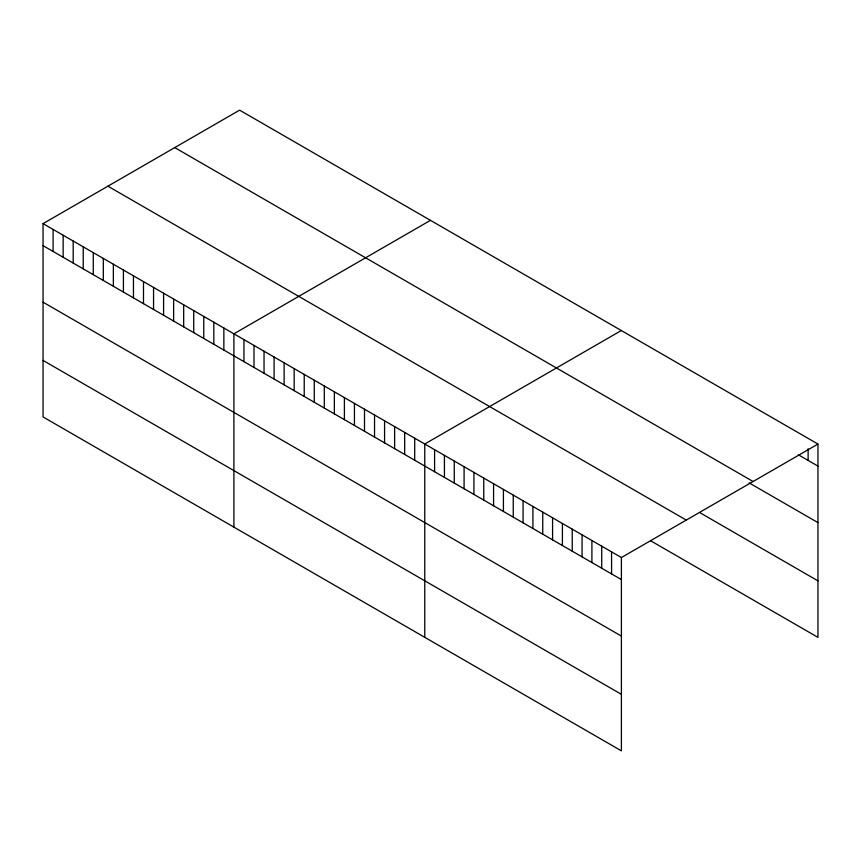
<?xml version="1.0" encoding="UTF-8"?>
<svg xmlns="http://www.w3.org/2000/svg" width="861" height="861" viewBox="0 0 861 861"><rect width="100%" height="100%" fill="white"/><g stroke="black" fill="none" stroke-linecap="round" stroke-linejoin="round"><path stroke-width="1.29" d="M43.05 223.634L621.394 557.541L621.394 750.846L43.05 416.939L43.05 223.634L239.606 110.154L817.95 444.061L817.95 637.366L650.808 540.869M430.457 220.341L233.901 333.82L233.901 527.126M621.308 330.527L424.764 444.007L424.764 637.323M621.394 557.541L817.95 444.061M798.287 454.737L817.95 466.092M174.74 147.597L753.084 481.503M749.124 482.881L817.95 522.616M699.971 512.725L817.95 580.852M107.916 186.18L686.26 520.087M43.05 245.665L621.394 579.571M43.05 302.189L621.394 636.096M43.05 360.425L621.394 694.321M808.113 448.753L808.113 460.42M611.568 551.858L611.568 573.9M601.731 546.186L601.731 568.217M591.905 540.504L591.905 562.545M582.068 534.832L582.068 556.863M572.242 529.16L572.242 551.191M562.405 523.477L562.405 545.508M552.579 517.805L552.579 539.836M542.742 512.123L542.742 534.164M532.905 506.451L532.905 528.482M523.079 500.768L523.079 522.81M513.242 495.097L513.242 517.127M503.416 489.425L503.416 511.456M493.579 483.742L493.579 505.773M483.753 478.07L483.753 500.101M473.916 472.388L473.916 494.429M464.09 466.716L464.09 488.747M454.253 461.044L454.253 483.075M444.427 455.361L444.427 477.392M434.59 449.69L434.59 471.72M414.711 438.206L414.711 460.248M404.67 432.416L404.67 454.447M394.629 426.615L394.629 448.646M384.576 420.814L384.576 442.845M374.535 415.013L374.535 437.044M364.494 409.212L364.494 431.243M354.441 403.411L354.441 425.452M344.4 397.61L344.4 419.651M334.359 391.82L334.359 413.85M324.306 386.019L324.306 408.049M314.265 380.218L314.265 402.248M304.224 374.417L304.224 396.447M294.171 368.616L294.171 390.646M284.13 362.815L284.13 384.856M274.089 357.014L274.089 379.055M264.036 351.223L264.036 373.254M253.995 345.422L253.995 367.453M243.954 339.621L243.954 361.652M223.86 328.019L223.86 350.05M213.819 322.218L213.819 344.26M203.766 316.417L203.766 338.459M193.725 310.627L193.725 332.658M183.684 304.826L183.684 326.857M173.631 299.025L173.631 321.056M163.59 293.224L163.59 315.255M153.549 287.423L153.549 309.454M143.496 281.622L143.496 303.664M133.455 275.832L133.455 297.863M123.414 270.031L123.414 292.062M113.361 264.23L113.361 286.261M103.32 258.429L103.32 280.46M93.279 252.628L93.279 274.659M83.226 246.827L83.226 268.858M73.185 241.026L73.185 263.068M63.144 235.236L63.144 257.267M53.091 229.435L53.091 251.466"/></g></svg>
